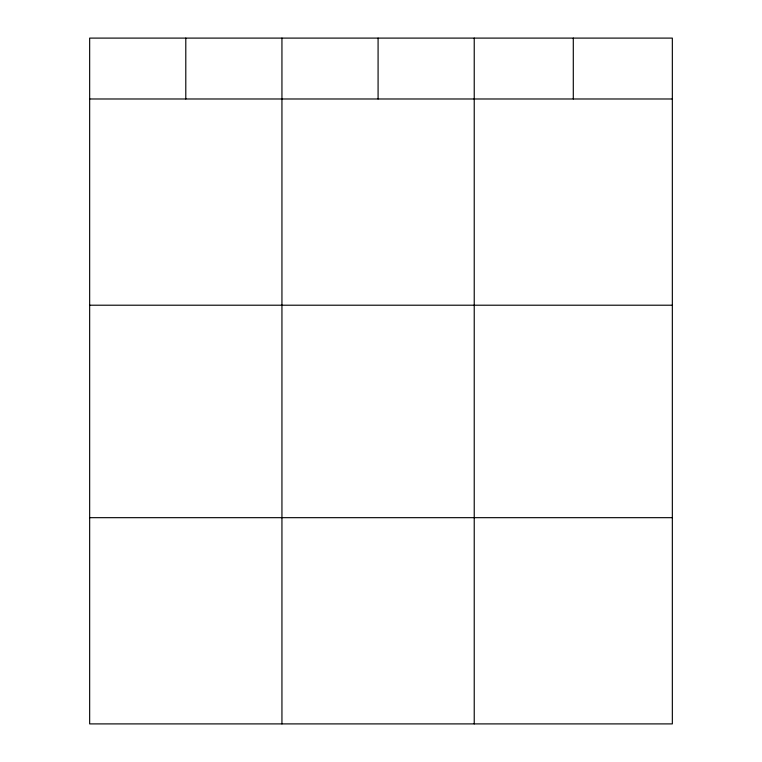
<?xml version="1.0" encoding="UTF-8"?>
<svg xmlns="http://www.w3.org/2000/svg" width="762" height="762" viewBox="0 0 762 762"><rect width="100%" height="100%" fill="white"/><g stroke="black" fill="none" stroke-linecap="round" stroke-linejoin="round"><path stroke-width="1.14" d="M672.341 305.21L672.341 38.1L89.659 38.1L89.659 723.9L672.341 723.9L672.341 305.21L89.659 305.21M89.659 98.984L672.341 98.984M89.659 517.674L672.341 517.674M573.291 38.1L573.291 98.984M474.231 38.1L474.231 723.9M378.085 38.1L378.085 98.984M281.94 38.1L281.94 723.9M185.795 38.1L185.795 98.984"/></g></svg>
